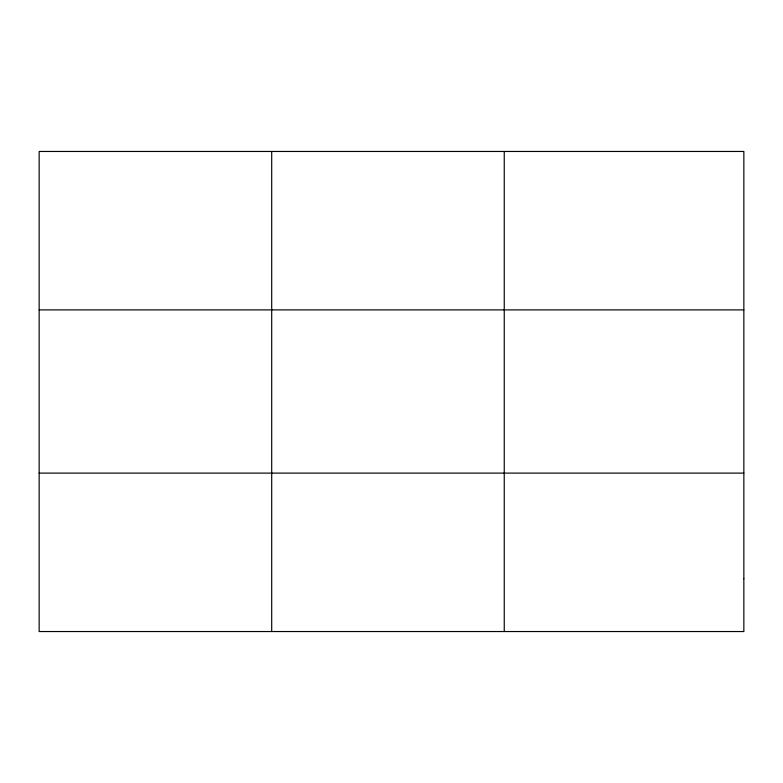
<?xml version="1.0" encoding="UTF-8"?>
<svg xmlns="http://www.w3.org/2000/svg" width="783" height="783" viewBox="0 0 783 783"><rect width="100%" height="100%" fill="white"/><g stroke="black" fill="none" stroke-linecap="round" stroke-linejoin="round"><path stroke-width="1.17" d="M271.701 151.462L271.701 631.538M504.252 151.462L504.252 631.538M39.15 309.892L743.85 309.892M39.15 473.108L743.85 473.108M743.85 578.725L743.85 631.538L39.15 631.538L39.15 151.462L743.85 151.462L743.85 578.725"/></g></svg>
